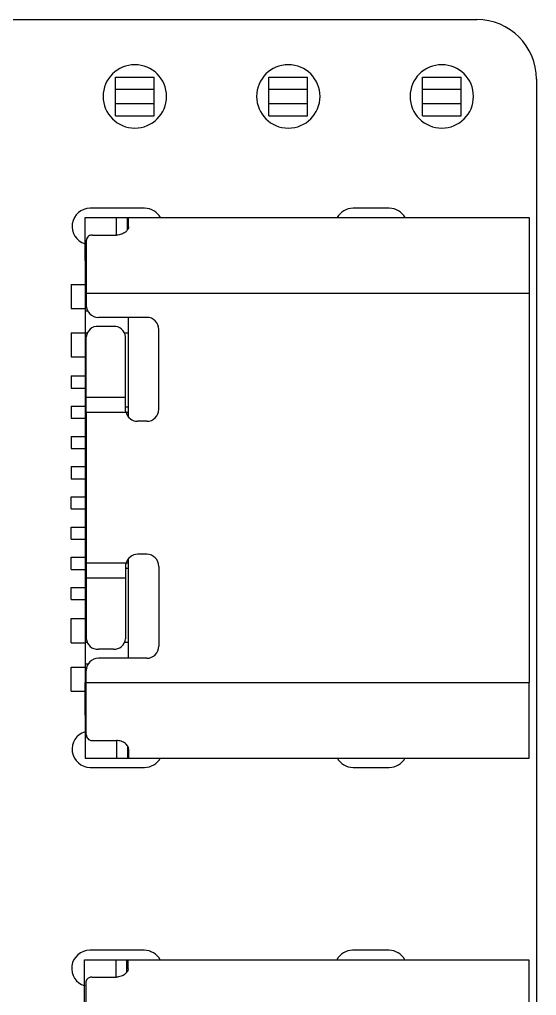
# Model space of a CAD drawing. Header units: millimetres. Extents: x 0 to 297, y 0 to 210.
# Drawn here: x 124.61 to 137.44, y 141.01 to 165.23 of the extents above; entities that cross this region are included whole.
import ezdxf

# ---------------------------------------------------------------- set-up
doc = ezdxf.new("R2010")
doc.units = ezdxf.units.MM

msp = doc.modelspace()

# ---------------------------------------------------------------- linework, layer by layer
at = {"color": 7, "linetype": 'Continuous', "lineweight": 25}
for p, q in [((35.462, 165.226), (135.962, 165.226)), ((126.992, 163.798), (127.952, 163.798)), ((126.992, 163.498), (126.992, 163.798)), ((127.952, 163.498), (127.952, 163.798)), ((130.802, 163.498), (130.802, 163.798)), ((130.802, 163.798), (131.762, 163.798)), ((131.762, 163.498), (131.762, 163.798)), ((134.612, 163.798), (135.572, 163.798)), ((134.612, 163.498), (134.612, 163.798)), ((135.572, 163.498), (135.572, 163.798)), ((137.443, 163.745), (137.443, 124.745)), ((126.992, 163.498), (127.952, 163.498)), ((126.992, 163.138), (126.992, 163.498)), ((127.952, 163.138), (127.952, 163.498)), ((130.802, 163.498), (131.762, 163.498)), ((130.802, 163.138), (130.802, 163.498)), ((131.762, 163.138), (131.762, 163.498)), ((134.612, 163.138), (134.612, 163.498)), ((134.612, 163.498), (135.572, 163.498)), ((135.572, 163.138), (135.572, 163.498)), ((126.992, 163.138), (127.952, 163.138)), ((126.992, 162.838), (126.992, 163.138)), ((127.952, 162.838), (127.952, 163.138)), ((130.802, 163.138), (131.762, 163.138)), ((130.802, 162.838), (130.802, 163.138)), ((131.762, 162.838), (131.762, 163.138)), ((134.612, 163.138), (135.572, 163.138)), ((134.612, 162.838), (134.612, 163.138)), ((135.572, 162.838), (135.572, 163.138)), ((126.992, 162.838), (127.952, 162.838)), ((130.802, 162.838), (131.762, 162.838)), ((134.612, 162.838), (135.572, 162.838)), ((127.714, 160.543), (126.364, 160.543)), ((133.789, 160.543), (132.889, 160.543)), ((126.237, 160.31), (127.017, 160.31)), ((126.237, 159.249), (126.237, 160.31)), ((127.017, 160.31), (127.287, 160.31)), ((127.287, 160.004), (127.287, 160.31)), ((127.287, 160.31), (127.317, 160.31)), ((127.317, 160.08), (127.317, 160.31)), ((127.317, 160.31), (137.262, 160.31)), ((137.262, 160.31), (137.262, 158.435)), ((126.417, 159.876), (127.017, 159.876)), ((126.267, 159.736), (126.267, 158.435)), ((126.237, 159.249), (126.237, 158.435)), ((126.267, 159.249), (126.237, 159.249)), ((125.892, 158.653), (126.237, 158.653)), ((125.892, 158.653), (125.892, 158.053)), ((126.237, 158.435), (126.237, 157.985)), ((126.267, 158.435), (126.267, 158.135)), ((126.267, 158.435), (137.262, 158.435)), ((137.262, 158.435), (137.262, 148.775)), ((125.892, 158.053), (126.237, 158.053)), ((126.307, 157.985), (126.237, 157.985)), ((126.237, 157.985), (126.237, 157.444)), ((127.767, 157.835), (126.567, 157.835)), ((127.317, 155.357), (127.317, 157.835)), ((125.892, 157.453), (125.892, 156.853)), ((125.892, 157.453), (126.237, 157.453)), ((126.287, 157.444), (126.237, 157.444)), ((126.237, 157.444), (126.237, 155.61)), ((126.942, 157.61), (126.567, 157.61)), ((127.317, 157.444), (127.222, 157.444)), ((128.067, 155.555), (128.067, 157.535)), ((126.267, 155.85), (126.267, 157.35)), ((127.242, 155.85), (127.242, 157.35)), ((125.892, 156.853), (126.237, 156.853)), ((125.892, 156.38), (126.237, 156.38)), ((125.892, 156.38), (125.892, 156.08)), ((125.892, 156.08), (126.237, 156.08)), ((127.242, 155.85), (126.267, 155.85)), ((126.267, 155.475), (126.267, 155.85)), ((127.242, 155.555), (127.242, 155.85)), ((125.892, 155.63), (125.892, 155.33)), ((125.892, 155.63), (126.237, 155.63)), ((126.237, 155.61), (126.237, 155.475)), ((125.892, 155.33), (126.237, 155.33)), ((126.237, 155.475), (126.237, 151.736)), ((127.253, 155.475), (126.267, 155.475)), ((126.267, 155.475), (126.267, 151.736)), ((127.767, 155.255), (127.542, 155.255)), ((125.892, 154.88), (126.237, 154.88)), ((125.892, 154.88), (125.892, 154.58)), ((125.892, 154.58), (126.237, 154.58)), ((125.892, 154.13), (125.892, 153.83)), ((125.892, 154.13), (126.237, 154.13)), ((125.892, 153.83), (126.237, 153.83)), ((125.892, 153.38), (126.237, 153.38)), ((125.892, 153.08), (125.892, 153.38)), ((125.892, 153.08), (126.237, 153.08)), ((125.892, 152.33), (125.892, 152.63)), ((125.892, 152.63), (126.237, 152.63)), ((125.892, 152.33), (126.237, 152.33)), ((125.892, 151.58), (125.892, 151.88)), ((125.892, 151.88), (126.237, 151.88)), ((127.767, 151.955), (127.542, 151.955)), ((126.237, 151.736), (126.237, 151.601)), ((127.253, 151.736), (126.267, 151.736)), ((126.267, 151.736), (126.267, 151.361)), ((127.242, 151.655), (127.242, 151.361)), ((127.317, 149.375), (127.317, 151.854)), ((128.067, 151.655), (128.067, 149.675)), ((125.892, 151.58), (126.237, 151.58)), ((126.237, 151.601), (126.237, 149.767)), ((125.892, 151.13), (126.237, 151.13)), ((125.892, 150.83), (125.892, 151.13)), ((127.242, 151.361), (126.267, 151.361)), ((126.267, 151.361), (126.267, 149.86)), ((127.242, 151.361), (127.242, 149.86)), ((125.892, 150.83), (126.237, 150.83)), ((125.892, 149.758), (125.892, 150.358)), ((125.892, 150.358), (126.237, 150.358)), ((125.892, 149.758), (126.237, 149.758)), ((126.287, 149.767), (126.237, 149.767)), ((126.237, 149.767), (126.237, 149.225)), ((127.317, 149.767), (127.222, 149.767)), ((126.942, 149.6), (126.567, 149.6)), ((126.237, 149.225), (126.237, 148.775)), ((126.307, 149.225), (126.237, 149.225)), ((127.767, 149.375), (126.567, 149.375)), ((125.892, 148.558), (125.892, 149.158)), ((125.892, 149.158), (126.237, 149.158)), ((126.267, 148.775), (126.267, 149.075)), ((126.237, 147.962), (126.237, 148.775)), ((126.267, 148.775), (137.262, 148.775)), ((126.267, 147.474), (126.267, 148.775)), ((137.262, 146.9), (137.262, 148.775)), ((125.892, 148.558), (126.237, 148.558)), ((126.237, 147.962), (126.267, 147.962)), ((126.237, 147.962), (126.237, 146.9)), ((126.417, 147.334), (127.017, 147.334)), ((127.287, 147.205), (127.287, 146.9)), ((127.317, 147.13), (127.317, 146.9)), ((126.237, 146.9), (127.017, 146.9)), ((127.017, 146.9), (127.287, 146.9)), ((127.287, 146.9), (127.317, 146.9)), ((127.317, 146.9), (137.262, 146.9)), ((126.364, 146.668), (127.714, 146.668)), ((132.889, 146.668), (133.789, 146.668)), ((127.704, 142.128), (126.354, 142.128)), ((133.779, 142.128), (132.879, 142.128)), ((126.226, 141.895), (127.006, 141.895)), ((126.226, 140.834), (126.226, 141.895)), ((127.006, 141.895), (127.276, 141.895)), ((127.276, 141.589), (127.276, 141.895)), ((127.276, 141.895), (127.306, 141.895)), ((127.306, 141.665), (127.306, 141.895)), ((127.306, 141.895), (137.251, 141.895)), ((137.251, 141.895), (137.251, 140.02)), ((126.406, 141.461), (127.006, 141.461)), ((126.256, 141.322), (126.256, 140.02))]:
    msp.add_line(p, q, dxfattribs=at)
at = {"color": 8, "linetype": 'Continuous', "lineweight": 25}
for p, q in [((127.017, 159.876), (127.017, 160.31)), ((126.267, 158.435), (126.237, 158.435)), ((126.267, 155.61), (126.237, 155.61)), ((127.317, 155.61), (127.242, 155.61)), ((126.267, 155.475), (126.237, 155.475)), ((127.317, 155.475), (127.253, 155.475)), ((126.267, 151.736), (126.237, 151.736)), ((127.317, 151.736), (127.253, 151.736)), ((126.267, 151.601), (126.237, 151.601)), ((127.317, 151.601), (127.242, 151.601)), ((126.267, 148.775), (126.237, 148.775)), ((127.017, 147.334), (127.017, 146.9)), ((127.006, 141.461), (127.006, 141.895))]:
    msp.add_line(p, q, dxfattribs=at)
at = {"color": 7, "linetype": 'Continuous', "lineweight": 25}
for centre, radius, start, end in [((135.962, 163.745), 1.481, 0, 90), ((127.472, 163.318), 0.787, 0, 180), ((131.282, 163.318), 0.787, 0, 180), ((135.092, 163.318), 0.787, 0, 180), ((127.472, 163.318), 0.787, 180, 0), ((131.282, 163.318), 0.787, 180, 0), ((135.092, 163.318), 0.787, 180, 0), ((126.364, 160.093), 0.45, 90, 253.5471), ((127.714, 160.093), 0.45, 28.8826, 90), ((132.889, 160.093), 0.45, 90, 151.0953), ((133.789, 160.093), 0.45, 28.9047, 90), ((126.567, 158.135), 0.3, 180, 270), ((127.767, 157.535), 0.3, 0, 90), ((126.548, 157.329), 0.282, 86.1887, 175.5981), ((126.96, 157.329), 0.282, 4.4019, 93.8113), ((127.767, 155.555), 0.3, 270, 0), ((127.542, 155.555), 0.3, 195.5423, 270), ((127.542, 151.655), 0.3, 90, 164.4577), ((127.767, 151.655), 0.3, 0, 90), ((126.548, 149.882), 0.282, 184.4019, 273.8113), ((126.96, 149.882), 0.282, 266.1887, 355.5981), ((127.767, 149.675), 0.3, 270, 0), ((126.567, 149.075), 0.3, 90, 180), ((126.364, 147.118), 0.45, 106.4504, 270), ((127.714, 147.118), 0.45, 270, 331.0842), ((132.889, 147.118), 0.45, 208.9047, 270), ((133.789, 147.118), 0.45, 270, 331.0953), ((126.354, 141.678), 0.45, 90, 253.5471), ((127.704, 141.678), 0.45, 28.8826, 90), ((132.879, 141.678), 0.45, 90, 151.0953), ((133.779, 141.678), 0.45, 28.9047, 90)]:
    msp.add_arc(centre, radius, start, end, dxfattribs=at)
for points, knots in [([(126.417, 159.876), (126.405, 159.875), (126.382, 159.874), (126.339, 159.86), (126.299, 159.832), (126.271, 159.787), (126.268, 159.754), (126.267, 159.736)], [0, 0, 0, 0, 0.124128, 0.250764, 0.499901, 0.739323, 1, 1, 1, 1]), ([(127.317, 160.08), (127.316, 160.069), (127.314, 160.048), (127.298, 160.015), (127.273, 159.982), (127.238, 159.95), (127.194, 159.921), (127.141, 159.897), (127.081, 159.879), (127.038, 159.877), (127.017, 159.876)], [0, 0, 0, 0, 0.1269603, 0.2502176, 0.3731005, 0.4989677, 0.6265017, 0.7504954, 0.877595, 1, 1, 1, 1]), ([(127.253, 155.475), (127.249, 155.488), (127.243, 155.514), (127.242, 155.542), (127.242, 155.555)], [0, 0, 0, 0, 0.499524, 1, 1, 1, 1]), ([(127.253, 151.736), (127.249, 151.722), (127.243, 151.696), (127.242, 151.669), (127.242, 151.655)], [0, 0, 0, 0, 0.503046, 1, 1, 1, 1]), ([(126.267, 147.474), (126.268, 147.457), (126.271, 147.423), (126.299, 147.379), (126.339, 147.35), (126.382, 147.337), (126.405, 147.335), (126.417, 147.334)], [0, 0, 0, 0, 0.260294, 0.499448, 0.75035, 0.877659, 1, 1, 1, 1]), ([(127.317, 147.13), (127.316, 147.139), (127.314, 147.16), (127.298, 147.195), (127.271, 147.23), (127.222, 147.274), (127.142, 147.321), (127.055, 147.33), (127.017, 147.334)], [0, 0, 0, 0, 0.102159, 0.25081, 0.393742, 0.500291, 0.775595, 1, 1, 1, 1]), ([(126.406, 141.461), (126.395, 141.46), (126.371, 141.459), (126.328, 141.445), (126.288, 141.417), (126.261, 141.372), (126.258, 141.339), (126.256, 141.322)], [0, 0, 0, 0, 0.124128, 0.250764, 0.499901, 0.739323, 1, 1, 1, 1]), ([(127.306, 141.665), (127.305, 141.654), (127.303, 141.633), (127.288, 141.6), (127.262, 141.567), (127.227, 141.535), (127.184, 141.506), (127.13, 141.482), (127.071, 141.465), (127.027, 141.462), (127.006, 141.461)], [0, 0, 0, 0, 0.12696, 0.250218, 0.373101, 0.498968, 0.626502, 0.750495, 0.877595, 1, 1, 1, 1])]:
    msp.add_open_spline(points, degree=3, knots=knots, dxfattribs=at)

doc.saveas('drawing.dxf')
